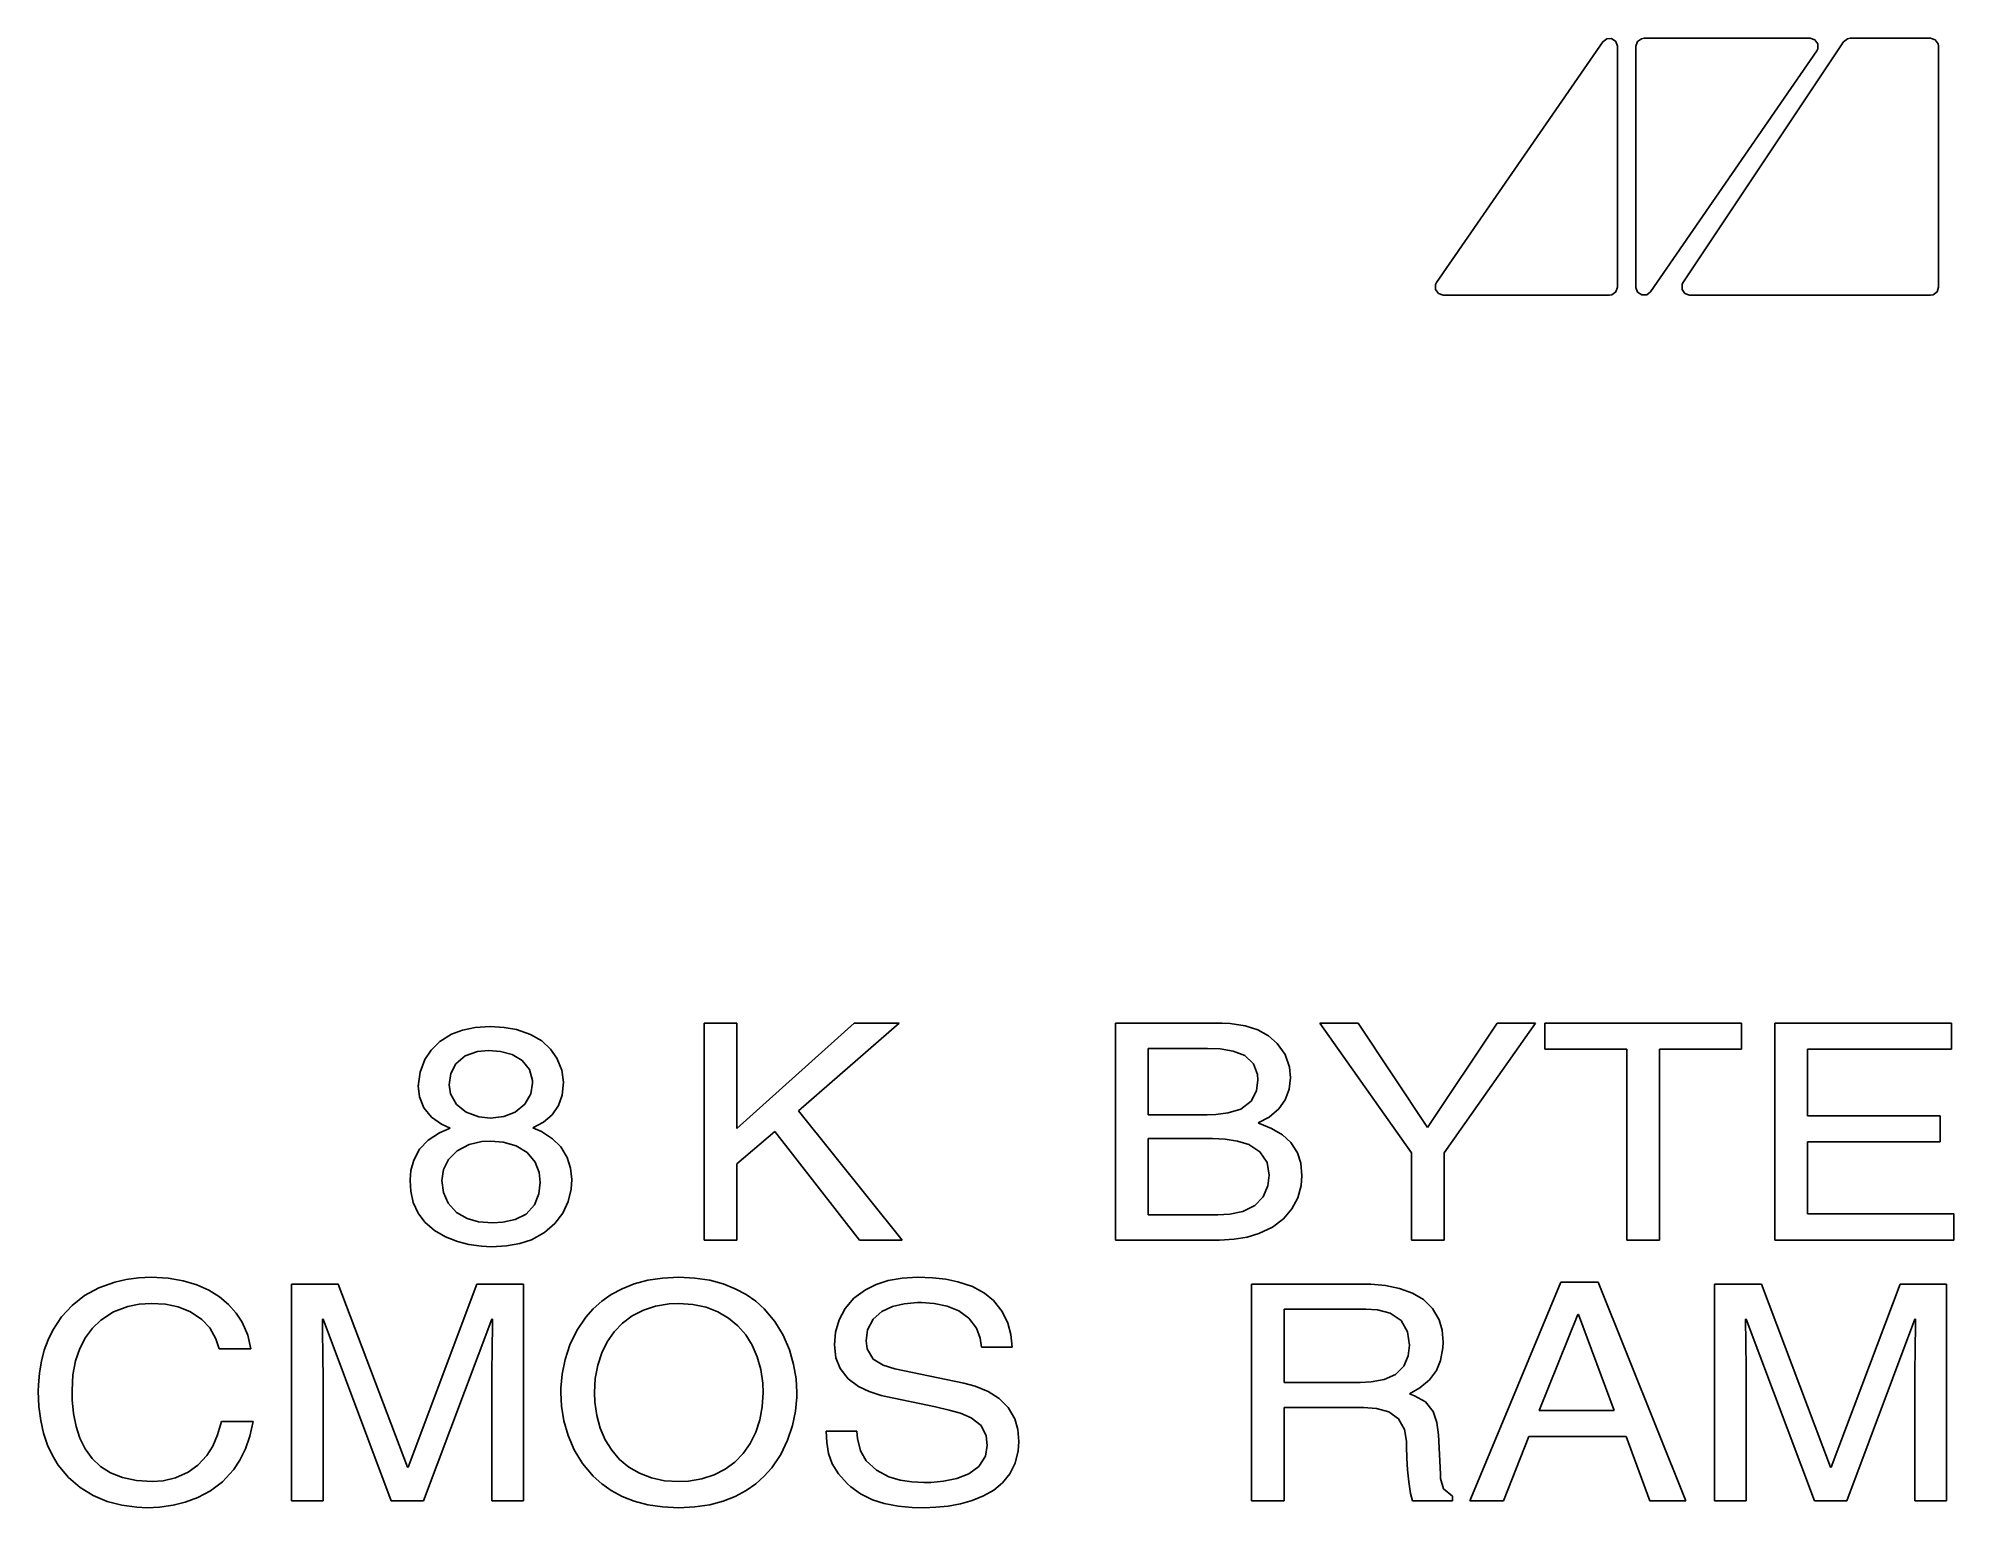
# Model space of a CAD drawing. Extents: x 104.9 to 203.8, y -109.2 to -90.9.
# Drawn here: x 179.93 to 203.79, y -109.2 to -90.9 of the extents above.
import ezdxf

# ---------------------------------------------------------------- set-up
doc = ezdxf.new("R2010")
doc.units = 0
doc.layers.add('BLACK', color=7, linetype='CONTINUOUS')

msp = doc.modelspace()

# ---------------------------------------------------------------- linework, layer by layer
at = {"layer": 'BLACK', "linetype": 'CONTINUOUS'}
for p, q in [((197.349239, -93.943237), (199.417672, -90.943237)), ((199.417672, -90.943237), (199.46676, -90.905686)), ((199.46676, -90.905686), (199.528544, -90.90416)), ((199.528544, -90.90416), (199.579426, -90.939242)), ((199.579426, -90.939242), (199.59997, -90.997531)), ((199.59997, -90.997531), (199.6, -91)), ((199.6, -91), (199.6, -94)), ((199.831567, -91), (199.850665, -90.941221)), ((199.831567, -94), (199.831567, -91)), ((199.850665, -90.941221), (199.900665, -90.904894)), ((199.900665, -90.904894), (199.931567, -90.9)), ((199.931567, -90.9), (202, -90.9)), ((202.082328, -91.056763), (200.013895, -94.056763)), ((200.416795, -93.94453), (202.416795, -90.94453)), ((202, -90.9), (202.058779, -90.919098)), ((202.058779, -90.919098), (202.095106, -90.969098)), ((202.095106, -91.030902), (202.082328, -91.056763)), ((202.095106, -90.969098), (202.095106, -91.030902)), ((202.416795, -90.94453), (202.46529, -90.906217)), ((202.46529, -90.906217), (202.5, -90.9)), ((202.5, -90.9), (203.5, -90.9)), ((203.5, -90.9), (203.558779, -90.919098)), ((203.558779, -90.919098), (203.595106, -90.969098)), ((203.595106, -90.969098), (203.6, -91)), ((203.6, -91), (203.6, -94)), ((197.336461, -93.969098), (197.349239, -93.943237)), ((197.336461, -94.030902), (197.336461, -93.969098)), ((200.404894, -93.969098), (200.416795, -93.94453)), ((200.404894, -94.030902), (200.404894, -93.969098)), ((197.372788, -94.080902), (197.336461, -94.030902)), ((197.431567, -94.1), (197.372788, -94.080902)), ((199.5, -94.1), (197.431567, -94.1)), ((199.530902, -94.095106), (199.5, -94.1)), ((199.580902, -94.058779), (199.530902, -94.095106)), ((199.6, -94), (199.580902, -94.058779)), ((199.831597, -94.002469), (199.831567, -94)), ((199.852141, -94.060758), (199.831597, -94.002469)), ((199.903023, -94.09584), (199.852141, -94.060758)), ((199.964807, -94.094314), (199.903023, -94.09584)), ((200.013895, -94.056763), (199.964807, -94.094314)), ((200.441221, -94.080902), (200.404894, -94.030902)), ((200.5, -94.1), (200.441221, -94.080902)), ((203.5, -94.1), (200.5, -94.1)), ((203.530902, -94.095106), (203.5, -94.1)), ((203.580902, -94.058779), (203.530902, -94.095106)), ((203.6, -94), (203.580902, -94.058779)), ((185.081553, -103.305953), (185.217032, -103.255605)), ((185.217032, -103.255605), (185.376514, -103.223103)), ((185.376514, -103.223103), (185.561619, -103.211574)), ((185.561619, -103.211574), (185.735461, -103.221127)), ((185.735461, -103.221127), (185.888986, -103.24835)), ((185.888986, -103.24835), (186.063296, -103.308416)), ((188.225087, -105.8705), (188.225087, -103.169369)), ((188.225087, -103.169369), (188.632484, -103.169369)), ((188.632484, -104.479048), (190.094277, -103.169369)), ((188.632484, -103.169369), (188.632484, -104.479048)), ((190.657013, -103.169369), (189.401116, -104.260768)), ((190.094277, -103.169369), (190.657013, -103.169369)), ((193.349058, -104.308908), (193.349058, -103.169369)), ((193.349058, -103.169369), (194.676029, -103.169369)), ((194.676029, -103.169369), (194.778343, -103.172984)), ((194.778343, -103.172984), (194.963704, -103.200754)), ((194.963704, -103.200754), (195.123201, -103.253363)), ((195.123201, -103.253363), (195.256629, -103.327748)), ((197.033949, -104.783717), (195.896022, -103.169369)), ((195.896022, -103.169369), (196.37083, -103.169369)), ((196.37083, -103.169369), (197.23545, -104.467837)), ((197.23545, -104.467837), (198.100802, -103.169369)), ((198.580007, -103.169369), (197.441347, -104.783717)), ((198.100802, -103.169369), (198.580007, -103.169369)), ((198.695045, -103.494481), (198.695045, -103.169369)), ((198.695045, -103.169369), (201.143824, -103.169369)), ((201.143824, -103.169369), (201.143824, -103.494481)), ((201.561479, -105.8705), (201.561479, -103.169369)), ((201.561479, -103.169369), (203.758932, -103.169369)), ((203.758932, -103.169369), (203.758932, -103.494481)), ((184.747276, -103.623282), (184.825306, -103.503689)), ((184.825306, -103.503689), (184.935452, -103.395442)), ((184.935452, -103.395442), (185.081553, -103.305953)), ((185.405884, -103.521442), (185.251503, -103.573874)), ((185.54037, -103.510308), (185.405884, -103.521442)), ((185.688345, -103.520917), (185.54037, -103.510308)), ((185.835225, -103.560145), (185.688345, -103.520917)), ((186.063296, -103.308416), (186.204402, -103.39097)), ((186.204402, -103.39097), (186.313968, -103.490912)), ((186.313968, -103.490912), (186.393662, -103.603142)), ((194.495778, -103.48327), (193.756455, -103.48327)), ((193.756455, -103.48327), (193.756455, -104.308908)), ((194.652887, -103.489879), (194.495778, -103.48327)), ((194.814127, -103.516295), (194.652887, -103.489879)), ((194.959368, -103.573565), (194.814127, -103.516295)), ((195.256629, -103.327748), (195.363782, -103.420852)), ((195.363782, -103.420852), (195.46046, -103.558889)), ((199.715736, -103.494481), (198.695045, -103.494481)), ((199.715736, -105.8705), (199.715736, -103.494481)), ((201.143824, -103.494481), (200.123133, -103.494481)), ((200.123133, -103.494481), (200.123133, -105.8705)), ((203.758932, -103.494481), (201.969609, -103.494481)), ((201.969609, -103.494481), (201.969609, -104.322098)), ((184.689054, -103.777439), (184.747276, -103.623282)), ((185.133619, -103.6737), (185.07061, -103.795471)), ((185.251503, -103.573874), (185.133619, -103.6737)), ((185.961615, -103.635841), (185.835225, -103.560145)), ((186.050242, -103.747956), (185.961615, -103.635841)), ((186.089226, -103.883389), (186.050242, -103.747956)), ((186.393662, -103.603142), (186.453807, -103.752938)), ((186.453807, -103.752938), (186.473133, -103.904003)), ((195.06775, -103.673891), (194.959368, -103.573565)), ((195.116898, -103.808215), (195.06775, -103.673891)), ((195.46046, -103.558889), (195.515358, -103.715414)), ((195.515358, -103.715414), (195.528925, -103.849927)), ((184.666957, -103.950165), (184.667275, -103.934997)), ((184.682205, -104.085794), (184.666957, -103.950165)), ((184.667275, -103.934997), (184.667521, -103.923271)), ((184.667521, -103.923271), (184.689054, -103.777439)), ((185.07061, -103.795471), (185.049441, -103.934997)), ((185.049441, -103.934997), (185.066717, -104.048566)), ((186.069546, -104.047271), (186.090649, -103.915213)), ((186.090649, -103.915213), (186.089226, -103.883389)), ((186.473133, -103.904003), (186.456386, -104.06761)), ((195.104317, -104.013887), (195.121528, -103.875646)), ((195.121528, -103.875646), (195.116898, -103.808215)), ((195.51253, -103.99205), (195.462271, -104.125146)), ((195.528925, -103.849927), (195.51253, -103.99205)), ((184.736979, -104.22393), (184.682205, -104.085794)), ((184.828995, -104.338767), (184.736979, -104.22393)), ((185.066717, -104.048566), (185.141984, -104.18026)), ((185.141984, -104.18026), (185.26398, -104.276881)), ((185.872082, -104.278397), (185.994945, -104.178836)), ((185.994945, -104.178836), (186.069546, -104.047271)), ((186.411712, -104.196325), (186.332999, -104.311629)), ((186.456386, -104.06761), (186.411712, -104.196325)), ((194.754603, -104.287486), (194.909873, -104.238972)), ((194.909873, -104.238972), (195.040192, -104.140184)), ((195.040192, -104.140184), (195.104317, -104.013887)), ((195.383136, -104.236785), (195.262889, -104.338709)), ((195.462271, -104.125146), (195.383136, -104.236785)), ((184.955538, -104.428564), (184.828995, -104.338767)), ((184.929097, -104.536528), (185.065561, -104.47641)), ((185.065561, -104.47641), (184.955538, -104.428564)), ((185.26398, -104.276881), (185.418486, -104.334865)), ((185.418486, -104.334865), (185.566015, -104.351114)), ((185.566015, -104.351114), (185.73279, -104.332078)), ((185.73279, -104.332078), (185.872082, -104.278397)), ((186.224794, -104.40288), (186.095045, -104.472453)), ((186.095045, -104.472453), (186.199223, -104.518504)), ((186.332999, -104.311629), (186.224794, -104.40288)), ((189.401116, -104.260768), (190.690718, -105.8705)), ((193.349058, -105.557258), (193.349058, -104.308908)), ((193.756455, -104.308908), (194.491381, -104.308908)), ((194.491381, -104.308908), (194.597169, -104.306062)), ((194.597169, -104.306062), (194.754603, -104.287486)), ((195.262889, -104.338709), (195.125924, -104.411124)), ((195.125924, -104.411124), (195.144832, -104.418026)), ((195.144832, -104.418026), (195.294372, -104.479398)), ((195.294372, -104.479398), (195.42981, -104.559728)), ((201.969609, -104.322098), (203.619714, -104.322098)), ((203.619714, -104.322098), (203.619714, -104.64655)), ((184.683511, -104.740028), (184.791032, -104.627541)), ((184.791032, -104.627541), (184.929097, -104.536528)), ((185.299268, -104.68079), (185.149484, -104.758904)), ((185.458662, -104.644902), (185.299268, -104.68079)), ((185.569679, -104.638636), (185.458662, -104.644902)), ((185.722153, -104.650387), (185.569679, -104.638636)), ((185.886632, -104.696429), (185.722153, -104.650387)), ((186.022813, -104.778869), (185.886632, -104.696429)), ((186.199223, -104.518504), (186.338964, -104.608837)), ((186.338964, -104.608837), (186.440949, -104.711438)), ((186.440949, -104.711438), (186.520982, -104.843103)), ((189.107292, -104.516637), (188.632484, -104.922862)), ((190.161688, -105.8705), (189.107292, -104.516637)), ((194.558792, -104.607642), (193.756455, -104.607642)), ((193.756455, -104.607642), (193.756455, -105.557258)), ((194.715612, -104.614067), (194.558792, -104.607642)), ((194.869206, -104.636823), (194.715612, -104.614067)), ((195.010013, -104.681133), (194.869206, -104.636823)), ((195.148644, -104.77011), (195.010013, -104.681133)), ((195.42981, -104.559728), (195.532675, -104.654866)), ((195.532675, -104.654866), (195.614231, -104.782624)), ((203.619714, -104.64655), (201.969609, -104.64655)), ((201.969609, -104.64655), (201.969609, -105.546047)), ((184.57457, -105.005144), (184.609202, -104.874929)), ((184.609202, -104.874929), (184.683511, -104.740028)), ((185.043896, -104.866065), (184.981372, -104.992544)), ((185.149484, -104.758904), (185.043896, -104.866065)), ((186.122087, -104.899349), (186.022813, -104.778869)), ((186.170414, -105.029994), (186.122087, -104.899349)), ((186.520982, -104.843103), (186.563491, -104.97522)), ((188.632484, -104.922862), (188.632484, -105.8705)), ((195.23858, -104.906669), (195.148644, -104.77011)), ((195.26441, -105.063326), (195.23858, -104.906669)), ((195.614231, -104.782624), (195.656436, -104.91272)), ((195.656436, -104.91272), (195.671807, -105.071239)), ((197.033949, -105.8705), (197.033949, -104.783717)), ((197.441347, -104.783717), (197.441347, -105.8705)), ((184.565841, -105.121358), (184.57457, -105.005144)), ((184.566189, -105.128612), (184.565841, -105.121358)), ((184.572573, -105.261882), (184.566189, -105.128612)), ((184.981372, -104.992544), (184.960781, -105.128612)), ((184.960781, -105.128612), (184.980608, -105.277907)), ((186.168563, -105.295646), (186.182972, -105.15499)), ((186.182972, -105.15499), (186.170414, -105.029994)), ((186.563491, -104.97522), (186.577913, -105.117401)), ((186.577913, -105.117401), (186.569859, -105.236506)), ((195.248705, -105.196305), (195.26441, -105.063326)), ((195.662418, -105.191075), (195.620975, -105.342785)), ((195.671807, -105.071239), (195.662418, -105.191075)), ((184.603668, -105.403605), (184.572573, -105.261882)), ((184.664176, -105.535577), (184.603668, -105.403605)), ((184.980608, -105.277907), (185.037711, -105.409982)), ((185.037711, -105.409982), (185.14337, -105.528171)), ((186.008836, -105.547045), (186.114687, -105.432554)), ((186.114687, -105.432554), (186.168563, -105.295646)), ((186.533512, -105.390731), (186.466918, -105.535454)), ((186.569859, -105.236506), (186.533512, -105.390731)), ((195.083406, -105.438952), (195.188513, -105.332141)), ((195.188513, -105.332141), (195.248705, -105.196305)), ((195.620975, -105.342785), (195.546985, -105.482062)), ((184.747616, -105.645981), (184.664176, -105.535577)), ((184.868457, -105.751138), (184.747616, -105.645981)), ((185.14337, -105.528171), (185.276393, -105.603976)), ((185.276393, -105.603976), (185.4168, -105.642794)), ((185.4168, -105.642794), (185.590928, -105.656836)), ((185.590928, -105.656836), (185.719512, -105.649542)), ((185.719512, -105.649542), (185.872136, -105.616201)), ((185.872136, -105.616201), (186.008836, -105.547045)), ((186.369001, -105.666023), (186.238688, -105.777786)), ((186.466918, -105.535454), (186.369001, -105.666023)), ((193.349058, -105.8705), (193.349058, -105.557258)), ((193.756455, -105.557258), (194.625471, -105.557258)), ((194.625471, -105.557258), (194.774731, -105.548395)), ((194.774731, -105.548395), (194.933588, -105.513426)), ((194.933588, -105.513426), (195.083406, -105.438952)), ((195.441009, -105.605406), (195.303603, -105.709317)), ((195.546985, -105.482062), (195.441009, -105.605406)), ((201.969609, -105.546047), (203.788241, -105.546047)), ((203.788241, -105.546047), (203.788241, -105.8705)), ((185.007257, -105.831653), (184.868457, -105.751138)), ((185.153196, -105.888642), (185.007257, -105.831653)), ((185.297492, -105.925705), (185.153196, -105.888642)), ((186.074908, -105.866091), (185.929463, -105.914126)), ((186.238688, -105.777786), (186.074908, -105.866091)), ((188.632484, -105.8705), (188.225087, -105.8705)), ((190.690718, -105.8705), (190.161688, -105.8705)), ((194.64672, -105.8705), (193.349058, -105.8705)), ((194.826247, -105.861095), (194.64672, -105.8705)), ((194.989194, -105.833867), (194.826247, -105.861095)), ((195.135325, -105.790292), (194.989194, -105.833867)), ((195.303603, -105.709317), (195.135325, -105.790292)), ((197.441347, -105.8705), (197.033949, -105.8705)), ((200.123133, -105.8705), (199.715736, -105.8705)), ((203.788241, -105.8705), (201.561479, -105.8705)), ((185.452047, -105.948561), (185.297492, -105.925705)), ((185.578471, -105.95491), (185.452047, -105.948561)), ((185.764135, -105.944387), (185.578471, -105.95491)), ((185.929463, -105.914126), (185.764135, -105.944387)), ((180.885309, -106.394047), (181.028626, -106.361534)), ((181.028626, -106.361534), (181.180645, -106.341681)), ((181.180645, -106.341681), (181.341103, -106.334959)), ((181.341103, -106.334959), (181.549906, -106.346109)), ((181.549906, -106.346109), (181.739112, -106.37819)), ((181.739112, -106.37819), (181.908871, -106.429142)), ((187.356439, -106.416926), (187.523723, -106.372465)), ((187.523723, -106.372465), (187.708035, -106.344605)), ((187.708035, -106.344605), (187.910014, -106.334959)), ((187.910014, -106.334959), (188.112122, -106.344605)), ((188.112122, -106.344605), (188.296547, -106.372465)), ((188.296547, -106.372465), (188.46393, -106.416926)), ((190.366831, -106.42478), (190.518329, -106.376225)), ((190.518329, -106.376225), (190.691065, -106.345612)), ((190.691065, -106.345612), (190.885625, -106.334959)), ((190.885625, -106.334959), (191.072406, -106.341416)), ((191.072406, -106.341416), (191.238193, -106.359972)), ((191.238193, -106.359972), (191.384248, -106.3894)), ((180.355157, -106.684417), (180.510214, -106.562846)), ((180.510214, -106.562846), (180.687229, -106.465527)), ((180.687229, -106.465527), (180.885309, -106.394047)), ((181.908871, -106.429142), (182.05933, -106.49691)), ((182.05933, -106.49691), (182.190638, -106.579437)), ((182.190638, -106.579437), (182.302944, -106.674664)), ((183.086462, -109.1205), (183.086462, -106.419369)), ((183.086462, -106.419369), (183.670447, -106.419369)), ((183.670447, -106.419369), (184.531403, -108.701086)), ((184.539463, -108.701086), (185.396755, -106.419369)), ((185.396755, -106.419369), (185.976344, -106.419369)), ((185.976344, -106.419369), (185.976344, -109.1205)), ((186.950352, -106.633754), (187.070393, -106.549185)), ((187.070393, -106.549185), (187.205542, -106.476371)), ((187.205542, -106.476371), (187.356439, -106.416926)), ((188.46393, -106.416926), (188.614911, -106.476371)), ((188.614911, -106.476371), (188.750131, -106.549185)), ((188.750131, -106.549185), (188.870231, -106.633754)), ((189.983553, -106.723709), (190.092629, -106.596515)), ((190.092629, -106.596515), (190.235984, -106.48926)), ((190.235984, -106.48926), (190.366831, -106.42478)), ((191.384248, -106.3894), (191.569094, -106.451252)), ((191.569094, -106.451252), (191.716642, -106.530678)), ((191.716642, -106.530678), (191.831153, -106.623545)), ((191.831153, -106.623545), (191.939807, -106.761131)), ((195.043127, -107.643319), (195.043127, -106.419369)), ((195.043127, -106.419369), (196.437509, -106.419369)), ((196.437509, -106.419369), (196.53039, -106.421256)), ((196.53039, -106.421256), (196.713204, -106.437483)), ((196.713204, -106.437483), (196.887254, -106.472833)), ((196.887254, -106.472833), (197.046746, -106.530328)), ((197.046746, -106.530328), (197.185883, -106.612989)), ((197.185883, -106.612989), (197.29887, -106.723837)), ((198.23176, -107.994149), (198.897279, -106.394969)), ((198.897279, -106.394969), (199.358898, -106.394969)), ((199.358898, -106.394969), (200.451396, -109.1205)), ((200.8097, -109.1205), (200.8097, -106.419369)), ((200.8097, -106.419369), (201.393685, -106.419369)), ((201.393685, -106.419369), (202.254641, -108.701086)), ((202.262701, -108.701086), (203.119993, -106.419369)), ((203.119993, -106.419369), (203.699582, -106.419369)), ((203.699582, -106.419369), (203.699582, -109.1205)), ((180.114479, -106.993963), (180.222949, -106.828652)), ((180.222949, -106.828652), (180.355157, -106.684417)), ((180.870299, -106.766721), (180.712962, -106.868805)), ((181.047312, -106.69852), (180.870299, -106.766721)), ((181.190613, -106.669693), (181.047312, -106.69852)), ((181.341103, -106.66007), (181.190613, -106.669693)), ((181.517079, -106.67132), (181.341103, -106.66007)), ((181.674374, -106.703484), (181.517079, -106.67132)), ((181.82965, -106.76377), (181.674374, -106.703484)), ((181.971938, -106.859122), (181.82965, -106.76377)), ((182.069047, -106.965316), (181.971938, -106.859122)), ((182.302944, -106.674664), (182.396396, -106.780534)), ((182.396396, -106.780534), (182.471142, -106.894991)), ((183.481403, -106.857907), (183.47261, -106.857907)), ((183.47261, -106.857907), (183.472828, -106.92982)), ((184.329903, -109.1205), (183.481403, -106.857907)), ((185.581403, -106.85461), (184.732903, -109.1205)), ((185.589463, -106.85461), (185.581403, -106.85461)), ((185.588719, -107.003138), (185.589463, -106.85461)), ((186.63995, -106.998991), (186.753036, -106.831694)), ((186.753036, -106.831694), (186.844779, -106.728462)), ((186.844779, -106.728462), (186.950352, -106.633754)), ((187.332171, -106.813948), (187.210904, -106.904085)), ((187.469599, -106.743172), (187.332171, -106.813948)), ((187.622521, -106.693201), (187.469599, -106.743172)), ((187.790272, -106.665478), (187.622521, -106.693201)), ((187.910014, -106.66007), (187.790272, -106.665478)), ((188.087467, -106.672158), (187.910014, -106.66007)), ((188.250502, -106.707457), (188.087467, -106.672158)), ((188.398454, -106.764524), (188.250502, -106.707457)), ((188.530663, -106.841914), (188.398454, -106.764524)), ((188.646463, -106.938183), (188.530663, -106.841914)), ((188.870231, -106.633754), (188.975851, -106.728462)), ((188.975851, -106.728462), (189.108536, -106.886001)), ((189.907364, -106.866057), (189.983553, -106.723709)), ((190.332081, -106.854798), (190.262099, -106.98815)), ((190.440335, -106.760908), (190.332081, -106.854798)), ((190.572939, -106.699958), (190.440335, -106.760908)), ((190.715975, -106.665428), (190.572939, -106.699958)), ((190.881789, -106.649686), (190.715975, -106.665428)), ((190.931787, -106.64886), (190.881789, -106.649686)), ((191.093013, -106.65921), (190.931787, -106.64886)), ((191.251651, -106.692635), (191.093013, -106.65921)), ((191.39824, -106.752698), (191.251651, -106.692635)), ((191.523322, -106.842961), (191.39824, -106.752698)), ((191.617438, -106.966985), (191.523322, -106.842961)), ((191.939807, -106.761131), (192.007399, -106.905463)), ((196.466818, -106.73327), (195.450524, -106.73327)), ((195.450524, -106.73327), (195.450524, -107.643319)), ((196.614014, -106.741729), (196.466818, -106.73327)), ((196.771039, -106.781629), (196.614014, -106.741729)), ((196.90775, -106.874757), (196.771039, -106.781629)), ((197.29887, -106.723837), (197.37991, -106.865896)), ((199.106839, -106.799215), (198.623971, -107.994149)), ((199.115632, -106.799215), (199.106839, -106.799215)), ((199.560398, -107.994149), (199.115632, -106.799215)), ((201.204641, -106.857907), (201.195848, -106.857907)), ((201.195848, -106.857907), (201.196066, -106.92982)), ((202.053141, -109.1205), (201.204641, -106.857907)), ((203.304641, -106.85461), (202.456141, -109.1205)), ((203.312701, -106.85461), (203.304641, -106.85461)), ((203.311957, -107.003138), (203.312701, -106.85461)), ((180.055795, -107.115096), (180.114479, -106.993963)), ((180.522472, -107.085142), (180.451311, -107.221621)), ((180.610243, -106.967516), (180.522472, -107.085142)), ((180.712962, -106.868805), (180.610243, -106.967516)), ((182.145209, -107.101951), (182.069047, -106.965316)), ((182.185206, -107.226543), (182.145209, -107.101951)), ((182.471142, -106.894991), (182.541963, -107.057401)), ((182.541963, -107.057401), (182.580147, -107.226543)), ((183.472828, -106.92982), (183.474306, -107.081404)), ((183.474306, -107.081404), (183.476595, -107.231576)), ((185.586913, -107.156744), (185.588719, -107.003138)), ((186.554381, -107.176382), (186.63995, -106.998991)), ((187.106465, -107.012138), (187.01952, -107.136662)), ((187.210904, -106.904085), (187.106465, -107.012138)), ((188.745193, -107.051887), (188.646463, -106.938183)), ((188.82619, -107.181581), (188.745193, -107.051887)), ((189.108536, -106.886001), (189.212246, -107.057269)), ((189.212246, -107.057269), (189.289145, -107.236813)), ((189.848081, -107.177084), (189.86267, -107.018777)), ((189.86267, -107.018777), (189.907364, -106.866057)), ((190.262099, -106.98815), (190.243022, -107.127624)), ((191.66408, -107.092907), (191.617438, -106.966985)), ((191.67917, -107.204121), (191.66408, -107.092907)), ((192.007399, -106.905463), (192.044027, -107.046743)), ((192.044027, -107.046743), (192.061654, -107.204121)), ((196.985913, -107.013459), (196.90775, -106.874757)), ((197.009037, -107.18104), (196.985913, -107.013459)), ((197.37991, -106.865896), (197.416238, -106.994738)), ((197.416238, -106.994738), (197.428891, -107.144111)), ((201.196066, -106.92982), (201.197544, -107.081404)), ((201.197544, -107.081404), (201.199833, -107.231576)), ((203.310151, -107.156744), (203.311957, -107.003138)), ((179.972324, -107.381464), (180.008322, -107.24442)), ((180.008322, -107.24442), (180.055795, -107.115096)), ((180.451311, -107.221621), (180.398423, -107.376891)), ((182.580147, -107.226543), (182.185206, -107.226543)), ((183.476595, -107.231576), (183.479364, -107.386166)), ((185.582391, -107.440364), (185.584681, -107.301446)), ((185.584681, -107.301446), (185.586913, -107.156744)), ((186.49417, -107.358415), (186.554381, -107.176382)), ((186.950736, -107.276215), (186.900779, -107.42935)), ((187.01952, -107.136662), (186.950736, -107.276215)), ((188.888791, -107.325822), (188.82619, -107.181581)), ((188.932332, -107.483164), (188.888791, -107.325822)), ((189.289145, -107.236813), (189.341395, -107.419182)), ((189.867609, -107.33949), (189.848081, -107.177084)), ((189.92077, -107.47219), (189.867609, -107.33949)), ((190.243022, -107.127624), (190.255522, -107.22544)), ((190.255522, -107.22544), (190.331125, -107.352488)), ((192.061654, -107.204121), (191.67917, -107.204121)), ((196.941653, -107.442639), (196.994917, -107.314505)), ((196.994917, -107.314505), (197.009037, -107.18104)), ((197.426293, -107.215312), (197.399021, -107.369782)), ((197.428891, -107.144111), (197.426293, -107.215312)), ((201.199833, -107.231576), (201.202602, -107.386166)), ((203.305629, -107.440364), (203.307919, -107.301446)), ((203.307919, -107.301446), (203.310151, -107.156744)), ((179.935808, -107.676834), (179.948065, -107.525759)), ((179.948065, -107.525759), (179.972324, -107.381464)), ((180.365471, -107.55089), (180.354118, -107.743556)), ((180.398423, -107.376891), (180.365471, -107.55089)), ((183.479364, -107.386166), (183.481403, -107.525936)), ((183.481403, -107.525936), (183.481403, -109.1205)), ((185.581403, -107.525936), (185.582391, -107.440364)), ((185.581403, -109.1205), (185.581403, -107.525936)), ((186.441183, -107.714605), (186.457157, -107.53964)), ((186.457157, -107.53964), (186.49417, -107.358415)), ((186.900779, -107.42935), (186.870317, -107.594625)), ((188.956152, -107.652164), (188.932332, -107.483164)), ((189.341395, -107.419182), (189.37116, -107.598926)), ((190.022132, -107.601047), (189.92077, -107.47219)), ((190.331125, -107.352488), (190.454087, -107.430006)), ((190.454087, -107.430006), (190.599861, -107.473839)), ((190.599861, -107.473839), (191.460817, -107.652551)), ((196.695775, -107.609047), (196.835535, -107.547574)), ((196.835535, -107.547574), (196.941653, -107.442639)), ((197.346858, -107.494363), (197.259836, -107.610974)), ((197.399021, -107.369782), (197.346858, -107.494363)), ((201.202602, -107.386166), (201.204641, -107.525936)), ((201.204641, -107.525936), (201.204641, -109.1205)), ((203.304641, -107.525936), (203.305629, -107.440364)), ((203.304641, -109.1205), (203.304641, -107.525936)), ((179.934264, -107.754767), (179.935808, -107.676834)), ((179.941977, -107.943954), (179.934264, -107.754767)), ((180.354118, -107.743556), (180.357131, -107.862173)), ((186.440161, -107.770594), (186.441183, -107.714605)), ((186.449601, -107.942076), (186.440161, -107.770594)), ((186.870317, -107.594625), (186.860014, -107.770594)), ((186.860014, -107.770594), (186.86461, -107.888907)), ((188.950444, -107.946394), (188.960747, -107.770594)), ((188.960747, -107.770594), (188.956152, -107.652164)), ((189.37116, -107.598926), (189.3806, -107.770594)), ((189.3806, -107.770594), (189.379578, -107.82652)), ((190.147459, -107.694463), (190.022132, -107.601047)), ((190.28087, -107.758538), (190.147459, -107.694463)), ((190.429271, -107.805281), (190.28087, -107.758538)), ((190.490684, -107.819393), (190.429271, -107.805281)), ((191.108374, -107.948647), (190.490684, -107.819393)), ((191.460817, -107.652551), (191.602384, -107.690166)), ((191.602384, -107.690166), (191.763143, -107.755786)), ((191.763143, -107.755786), (191.90166, -107.844046)), ((195.043127, -109.1205), (195.043127, -107.643319)), ((195.450524, -107.643319), (196.395744, -107.643319)), ((196.395744, -107.643319), (196.535503, -107.637439)), ((196.535503, -107.637439), (196.695775, -107.609047)), ((197.137707, -107.711863), (197.009037, -107.78708)), ((197.009037, -107.78708), (197.073306, -107.812069)), ((197.073306, -107.812069), (197.20848, -107.888036)), ((197.259836, -107.610974), (197.137707, -107.711863)), ((179.964472, -108.118311), (179.941977, -107.943954)), ((180.357131, -107.862173), (180.373507, -108.032496)), ((180.373507, -108.032496), (180.40518, -108.192171)), ((186.479361, -108.121638), (186.449601, -107.942076)), ((186.86461, -107.888907), (186.888426, -108.05776)), ((186.888426, -108.05776), (186.931959, -108.214984)), ((188.919977, -108.111532), (188.950444, -107.946394)), ((189.363603, -108.001301), (189.326584, -108.182346)), ((189.379578, -107.82652), (189.363603, -108.001301)), ((191.278199, -107.988376), (191.108374, -107.948647)), ((191.417746, -108.02908), (191.278199, -107.988376)), ((191.553188, -108.085072), (191.417746, -108.02908)), ((191.90166, -107.844046), (192.013391, -107.957061)), ((192.013391, -107.957061), (192.093791, -108.096942)), ((196.437509, -107.95722), (195.450524, -107.95722)), ((195.450524, -107.95722), (195.450524, -109.1205)), ((196.600517, -107.968875), (196.437509, -107.95722)), ((196.753597, -108.012515), (196.600517, -107.968875)), ((196.874629, -108.098456), (196.753597, -108.012515)), ((197.20848, -107.888036), (197.304136, -108.005239)), ((197.304136, -108.005239), (197.351588, -108.141904)), ((197.763015, -109.1205), (198.23176, -107.994149)), ((198.623971, -107.994149), (199.560398, -107.994149)), ((180.000783, -108.278199), (179.964472, -108.118311)), ((180.049944, -108.42398), (180.000783, -108.278199)), ((180.40518, -108.192171), (180.453352, -108.339484)), ((182.106304, -108.436271), (182.167565, -108.296524)), ((182.167565, -108.296524), (182.214515, -108.131316)), ((182.214515, -108.131316), (182.609456, -108.131316)), ((182.609456, -108.131316), (182.569488, -108.312906)), ((186.5316, -108.303833), (186.479361, -108.121638)), ((186.931959, -108.214984), (186.994541, -108.359133)), ((188.801203, -108.404027), (188.870009, -108.264558)), ((188.870009, -108.264558), (188.919977, -108.111532)), ((189.326584, -108.182346), (189.266358, -108.364208)), ((189.753321, -108.393351), (189.746965, -108.252656)), ((189.746965, -108.252656), (190.129449, -108.252656)), ((190.129449, -108.252656), (190.134546, -108.341338)), ((191.678257, -108.181607), (191.553188, -108.085072)), ((191.739424, -108.311229), (191.678257, -108.181607)), ((192.093791, -108.096942), (192.132498, -108.229611)), ((192.132498, -108.229611), (192.145918, -108.381909)), ((196.948735, -108.230012), (196.874629, -108.098456)), ((196.973681, -108.377318), (196.948735, -108.230012)), ((197.351588, -108.141904), (197.370272, -108.297499)), ((180.110988, -108.556018), (180.049944, -108.42398)), ((180.453352, -108.339484), (180.519225, -108.472718)), ((180.519225, -108.472718), (180.604004, -108.59016)), ((182.033267, -108.552568), (182.106304, -108.436271)), ((182.513925, -108.472811), (182.444896, -108.612407)), ((182.569488, -108.312906), (182.513925, -108.472811)), ((186.608477, -108.483212), (186.5316, -108.303833)), ((186.71215, -108.654327), (186.608477, -108.483212)), ((186.994541, -108.359133), (187.075507, -108.488758)), ((187.075507, -108.488758), (187.174188, -108.602413)), ((188.609727, -108.636498), (188.714221, -108.528489)), ((188.714221, -108.528489), (188.801203, -108.404027)), ((189.266358, -108.364208), (189.180762, -108.541437)), ((189.776486, -108.528568), (189.753321, -108.393351)), ((189.822602, -108.658674), (189.776486, -108.528568)), ((190.134546, -108.341338), (190.173107, -108.495288)), ((190.173107, -108.495288), (190.244559, -108.620025)), ((191.729088, -108.563612), (191.750977, -108.431368)), ((191.750977, -108.431368), (191.739424, -108.311229)), ((192.138336, -108.497545), (192.10039, -108.651354)), ((192.145918, -108.381909), (192.138336, -108.497545)), ((196.975332, -108.440601), (196.973681, -108.377318)), ((196.979038, -108.587901), (196.975332, -108.440601)), ((197.370272, -108.297499), (197.395185, -108.788134)), ((198.497942, -108.318601), (198.182868, -109.1205)), ((199.707677, -108.318601), (198.497942, -108.318601)), ((200.005897, -109.1205), (199.707677, -108.318601)), ((180.182951, -108.674673), (180.110988, -108.556018)), ((180.309253, -108.828357), (180.182951, -108.674673)), ((180.604004, -108.59016), (180.70889, -108.690094)), ((180.70889, -108.690094), (180.835086, -108.770806)), ((180.835086, -108.770806), (180.983794, -108.83058)), ((181.642561, -108.834617), (181.800217, -108.763347)), ((181.800217, -108.763347), (181.92195, -108.674629)), ((181.92195, -108.674629), (182.033267, -108.552568)), ((182.36453, -108.733069), (182.227378, -108.881571)), ((182.444896, -108.612407), (182.36453, -108.733069)), ((184.531403, -108.701086), (184.539463, -108.701086)), ((186.844779, -108.81173), (186.71215, -108.654327)), ((187.174188, -108.602413), (187.28992, -108.698649)), ((187.28992, -108.698649), (187.422035, -108.776019)), ((188.350854, -108.797366), (188.488383, -108.726607)), ((188.488383, -108.726607), (188.609727, -108.636498)), ((189.067634, -108.708587), (188.975851, -108.81173)), ((189.180762, -108.541437), (189.067634, -108.708587)), ((189.897815, -108.784033), (189.822602, -108.658674)), ((190.244559, -108.620025), (190.371115, -108.738542)), ((190.371115, -108.738542), (190.528264, -108.819891)), ((191.524607, -108.781263), (191.648796, -108.690861)), ((191.648796, -108.690861), (191.729088, -108.563612)), ((192.10039, -108.651354), (192.03412, -108.782868)), ((196.987014, -108.731093), (196.979038, -108.587901)), ((197.000951, -108.884688), (196.987014, -108.731093)), ((202.254641, -108.701086), (202.262701, -108.701086)), ((180.454687, -108.953969), (180.309253, -108.828357)), ((180.615992, -109.052732), (180.454687, -108.953969)), ((180.983794, -108.83058), (181.156218, -108.867702)), ((181.156218, -108.867702), (181.353559, -108.880458)), ((181.353559, -108.880458), (181.489762, -108.87055)), ((181.489762, -108.87055), (181.642561, -108.834617)), ((182.07669, -108.995211), (181.919647, -109.07863)), ((182.227378, -108.881571), (182.07669, -108.995211)), ((186.950352, -108.906358), (186.844779, -108.81173)), ((187.070393, -108.990856), (186.950352, -108.906358)), ((187.205542, -109.063611), (187.070393, -108.990856)), ((187.422035, -108.776019), (187.569867, -108.833075)), ((187.569867, -108.833075), (187.732749, -108.868371)), ((187.732749, -108.868371), (187.910014, -108.880458)), ((187.910014, -108.880458), (188.029886, -108.87505)), ((188.029886, -108.87505), (188.1978, -108.84733)), ((188.1978, -108.84733), (188.350854, -108.797366)), ((188.750131, -108.990856), (188.614911, -109.063611)), ((188.870231, -108.906358), (188.750131, -108.990856)), ((188.975851, -108.81173), (188.870231, -108.906358)), ((190.008268, -108.90501), (189.897815, -108.784033)), ((190.053978, -108.944425), (190.008268, -108.90501)), ((190.174352, -109.031308), (190.053978, -108.944425)), ((190.528264, -108.819891), (190.668245, -108.861375)), ((190.668245, -108.861375), (190.814494, -108.884497)), ((190.814494, -108.884497), (190.961096, -108.891668)), ((190.961096, -108.891668), (191.048491, -108.88965)), ((191.048491, -108.88965), (191.208472, -108.874832)), ((191.208472, -108.874832), (191.372505, -108.840645)), ((191.372505, -108.840645), (191.524607, -108.781263)), ((191.832646, -108.984765), (191.705463, -109.058022)), ((191.943535, -108.893526), (191.832646, -108.984765)), ((192.03412, -108.782868), (191.943535, -108.893526)), ((197.022182, -109.026749), (197.000951, -108.884688)), ((197.395185, -108.788134), (197.397794, -108.840544)), ((197.397794, -108.840544), (197.43412, -108.971651)), ((197.43412, -108.971651), (197.546127, -109.060489)), ((180.789908, -109.125868), (180.615992, -109.052732)), ((180.973175, -109.1746), (180.789908, -109.125868)), ((181.162533, -109.200151), (180.973175, -109.1746)), ((181.290545, -109.20491), (181.162533, -109.200151)), ((181.442513, -109.198043), (181.290545, -109.20491)), ((181.615233, -109.173377), (181.442513, -109.198043)), ((181.763434, -109.136471), (181.615233, -109.173377)), ((181.919647, -109.07863), (181.763434, -109.136471)), ((183.481403, -109.1205), (183.086462, -109.1205)), ((184.732903, -109.1205), (184.329903, -109.1205)), ((185.976344, -109.1205), (185.581403, -109.1205)), ((187.356439, -109.123008), (187.205542, -109.063611)), ((187.523723, -109.167433), (187.356439, -109.123008)), ((187.708035, -109.195272), (187.523723, -109.167433)), ((187.910014, -109.20491), (187.708035, -109.195272)), ((188.112122, -109.195272), (187.910014, -109.20491)), ((188.296547, -109.167433), (188.112122, -109.195272)), ((188.46393, -109.123008), (188.296547, -109.167433)), ((188.614911, -109.063611), (188.46393, -109.123008)), ((190.3245, -109.105919), (190.174352, -109.031308)), ((190.466753, -109.151355), (190.3245, -109.105919)), ((190.644829, -109.185247), (190.466753, -109.151355)), ((190.817026, -109.201087), (190.644829, -109.185247)), ((190.965492, -109.20491), (190.817026, -109.201087)), ((191.113994, -109.199993), (190.965492, -109.20491)), ((191.266251, -109.184283), (191.113994, -109.199993)), ((191.418256, -109.156344), (191.266251, -109.184283)), ((191.565996, -109.114736), (191.418256, -109.156344)), ((191.705463, -109.058022), (191.565996, -109.114736)), ((195.450524, -109.1205), (195.043127, -109.1205)), ((197.046406, -109.1205), (197.022182, -109.026749)), ((197.546127, -109.1205), (197.046406, -109.1205)), ((197.546127, -109.060489), (197.546127, -109.1205)), ((198.182868, -109.1205), (197.763015, -109.1205)), ((200.451396, -109.1205), (200.005897, -109.1205)), ((201.204641, -109.1205), (200.8097, -109.1205)), ((202.456141, -109.1205), (202.053141, -109.1205)), ((203.699582, -109.1205), (203.304641, -109.1205))]:
    msp.add_line(p, q, dxfattribs=at)

doc.saveas('drawing.dxf')
